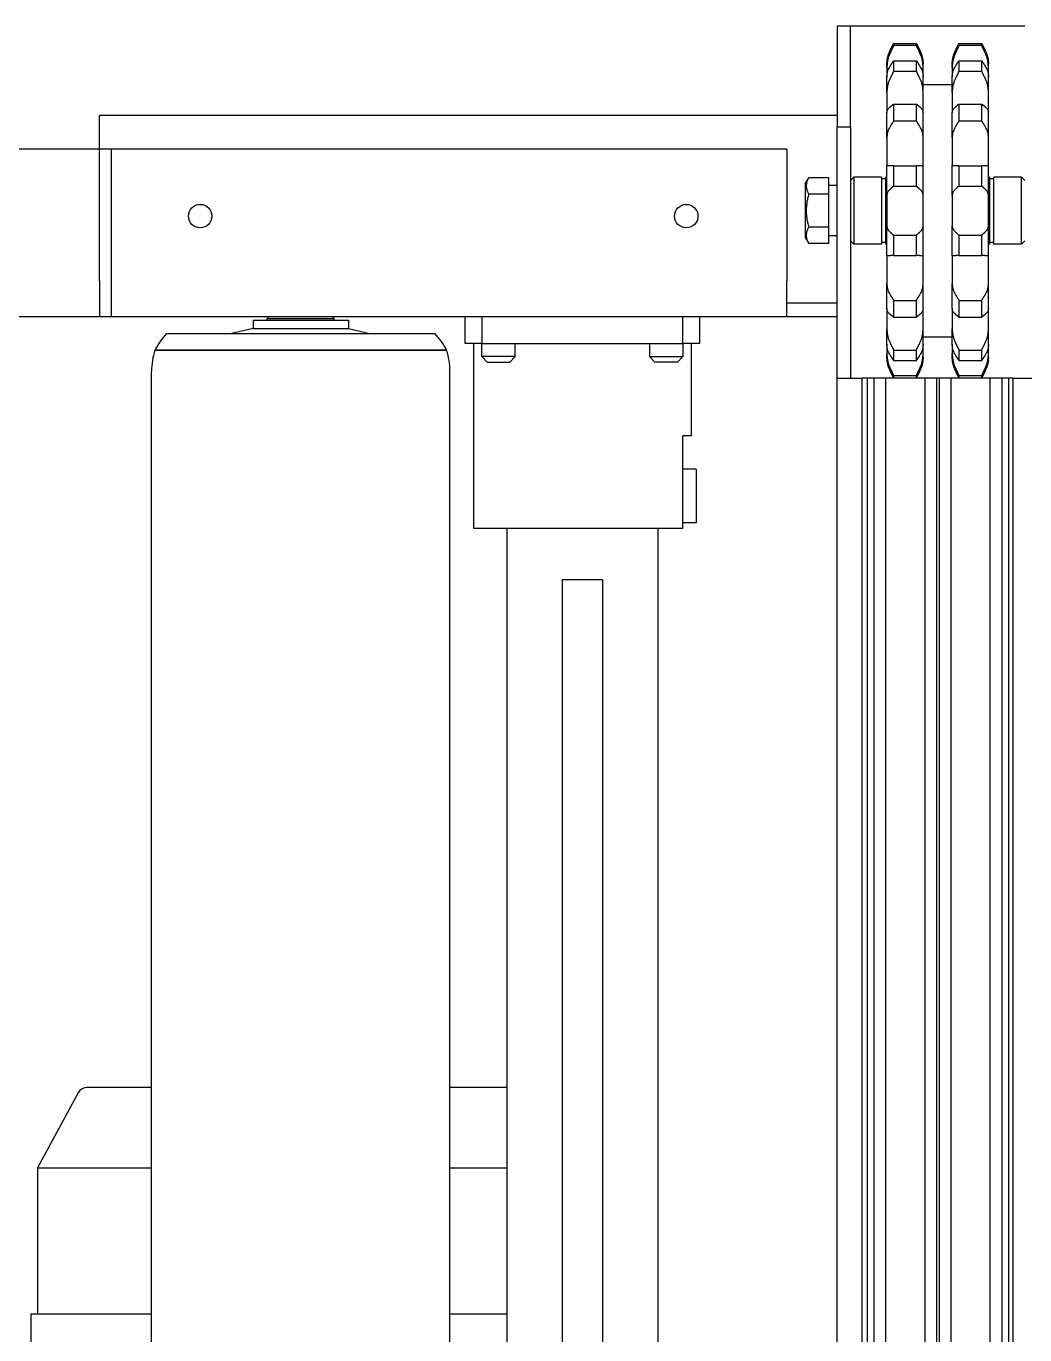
# Model space of a CAD drawing. Header units: millimetres. Extents: x -383313 to -161684, y -117025 to 99224.
# Drawn here: x -343360.9 to -343063, y -10467.2 to -10077 of the extents above; entities that cross this region are included whole.
import ezdxf

# ---------------------------------------------------------------- set-up
doc = ezdxf.new("R2010")
doc.units = ezdxf.units.MM
doc.header["$MEASUREMENT"] = 0
doc.linetypes.add('DASHED', pattern=[0.75, 0.5, -0.25])
doc.layers.add('PV-55E8', color=7, linetype='Continuous')

# ---------------------------------------------------------------- blocks, each defined once
blk = doc.blocks.new('*U123')
at = {"layer": 'PV-55E8', "color": 3}
for p, q in [((-1264.5, 563.27), (-1264.5, 533.27)), ((-1260.5, 563.27), (-1264.5, 563.27)), ((-1260.5, 533.27), (-1260.5, 563.27)), ((-1256.5, 563.27), (-1260.5, 563.27)), ((-1212.5, 563.27), (-1256.5, 563.27)), ((-1208.5, 563.27), (-1212.5, 563.27)), ((-1247.65, 558.12), (-1240.85, 558.12)), ((-1228.15, 558.12), (-1221.35, 558.12)), ((-1240.85, 557.47), (-1247.65, 557.47)), ((-1221.35, 557.47), (-1228.15, 557.47)), ((-1249.65, 550.92), (-1249.65, 551.88)), ((-1249.65, 550.92), (-1249.65, 549)), ((-1247.65, 552.96), (-1240.85, 552.96)), ((-1238.85, 550.92), (-1238.85, 551.88)), ((-1238.85, 549), (-1238.85, 550.92)), ((-1230.15, 550.92), (-1230.15, 551.88)), ((-1230.15, 550.92), (-1230.15, 549)), ((-1228.15, 552.96), (-1221.35, 552.96)), ((-1219.35, 550.92), (-1219.35, 551.88)), ((-1219.35, 549), (-1219.35, 550.92)), ((-1249.65, 549), (-1249.65, 548.13)), ((-1249.65, 543.53), (-1249.65, 548.13)), ((-1247.65, 549.85), (-1240.85, 549.85)), ((-1238.85, 548.13), (-1238.85, 549)), ((-1238.85, 543.53), (-1238.85, 548.13)), ((-1230.15, 549), (-1230.15, 548.13)), ((-1230.15, 543.53), (-1230.15, 548.13)), ((-1228.15, 549.85), (-1221.35, 549.85)), ((-1219.35, 548.13), (-1219.35, 549)), ((-1219.35, 543.53), (-1219.35, 548.13)), ((-1249.65, 543.53), (-1249.65, 541.68)), ((-1238.85, 545.91), (-1230.15, 545.91)), ((-1238.85, 541.68), (-1238.85, 543.53)), ((-1230.15, 543.53), (-1230.15, 541.68)), ((-1219.35, 541.68), (-1219.35, 543.53)), ((-1249.65, 541.68), (-1249.65, 537.48)), ((-1247.65, 540.06), (-1240.85, 540.06)), ((-1238.85, 537.48), (-1238.85, 541.68)), ((-1230.15, 541.68), (-1230.15, 537.48)), ((-1228.15, 540.06), (-1221.35, 540.06)), ((-1219.35, 537.48), (-1219.35, 541.68)), ((-1484.5, 526.62), (-1484.5, 536.62)), ((-1264.5, 536.62), (-1484.5, 536.62)), ((-1249.65, 530.05), (-1249.65, 537.48)), ((-1247.65, 535.03), (-1240.85, 535.03)), ((-1238.85, 530.05), (-1238.85, 537.48)), ((-1230.15, 530.05), (-1230.15, 537.48)), ((-1228.15, 535.03), (-1221.35, 535.03)), ((-1219.35, 530.05), (-1219.35, 537.48)), ((-1264.5, 533.27), (-1260.5, 533.27)), ((-1264.5, 458.27), (-1264.5, 533.27)), ((-1260.5, 533.27), (-1260.5, 458.27)), ((-1249.65, 530.05), (-1249.65, 528.58)), ((-1249.65, 528.58), (-1249.65, 521.82)), ((-1238.85, 528.58), (-1238.85, 530.05)), ((-1238.85, 521.82), (-1238.85, 528.58)), ((-1230.15, 530.05), (-1230.15, 528.58)), ((-1230.15, 528.58), (-1230.15, 521.82)), ((-1219.35, 528.58), (-1219.35, 530.05)), ((-1219.35, 521.82), (-1219.35, 528.58)), ((-1279.5, 526.62), (-1484.5, 526.62)), ((-1484.5, 487.32), (-1484.5, 526.62)), ((-1279.5, 526.62), (-1279.5, 487.32)), ((-1249.65, 521.82), (-1249.65, 521.78)), ((-1249.65, 512.79), (-1249.65, 521.78)), ((-1247.65, 521.67), (-1240.85, 521.67)), ((-1238.85, 521.78), (-1238.85, 521.82)), ((-1238.85, 512.79), (-1238.85, 521.78)), ((-1230.15, 521.82), (-1230.15, 521.78)), ((-1230.15, 512.79), (-1230.15, 521.78)), ((-1228.15, 521.67), (-1221.35, 521.67)), ((-1219.35, 521.78), (-1219.35, 521.82)), ((-1219.35, 512.79), (-1219.35, 521.78)), ((-1274, 516.27), (-1272.95, 518.08)), ((-1274, 516.27), (-1274, 500.27)), ((-1267, 518.08), (-1272.95, 518.08)), ((-1267, 513.18), (-1267, 518.08)), ((-1264.5, 515.77), (-1267, 515.77)), ((-1260.5, 517.27), (-1259.5, 518.27)), ((-1259.5, 518.27), (-1259.5, 498.27)), ((-1251.3, 518.27), (-1259.5, 518.27)), ((-1251.3, 518.27), (-1251.3, 498.27)), ((-1250, 517.77), (-1251.3, 517.77)), ((-1250, 498.27), (-1250, 518.27)), ((-1249.65, 518.27), (-1250, 518.27)), ((-1247.65, 515.58), (-1240.85, 515.58)), ((-1228.15, 515.58), (-1221.35, 515.58)), ((-1219, 518.27), (-1219.35, 518.27)), ((-1219, 518.27), (-1219, 498.27)), ((-1217.7, 517.77), (-1219, 517.77)), ((-1217.7, 498.27), (-1217.7, 518.27)), ((-1209.5, 518.27), (-1217.7, 518.27)), ((-1209.5, 498.27), (-1209.5, 518.27)), ((-1208.5, 517.27), (-1209.5, 518.27)), ((-1267, 513.18), (-1272.95, 513.18)), ((-1267, 503.36), (-1267, 513.18)), ((-1249.65, 512.79), (-1249.65, 511.97)), ((-1249.65, 511.97), (-1249.65, 504.57)), ((-1238.85, 511.97), (-1238.85, 512.79)), ((-1238.85, 504.57), (-1238.85, 511.97)), ((-1230.15, 512.79), (-1230.15, 511.97)), ((-1230.15, 511.97), (-1230.15, 504.57)), ((-1219.35, 511.97), (-1219.35, 512.79)), ((-1219.35, 504.57), (-1219.35, 511.97)), ((-1249.65, 504.57), (-1249.65, 503.75)), ((-1249.65, 494.76), (-1249.65, 503.75)), ((-1238.85, 503.75), (-1238.85, 504.57)), ((-1238.85, 494.76), (-1238.85, 503.75)), ((-1230.15, 504.57), (-1230.15, 503.75)), ((-1230.15, 494.76), (-1230.15, 503.75)), ((-1219.35, 503.75), (-1219.35, 504.57)), ((-1219.35, 494.76), (-1219.35, 503.75)), ((-1274, 500.27), (-1272.95, 498.45)), ((-1267, 503.36), (-1272.95, 503.36)), ((-1267, 498.45), (-1267, 503.36)), ((-1264.5, 500.77), (-1267, 500.77)), ((-1247.65, 500.96), (-1240.85, 500.96)), ((-1228.15, 500.96), (-1221.35, 500.96)), ((-1267, 498.45), (-1272.95, 498.45)), ((-1260.5, 499.27), (-1259.5, 498.27)), ((-1251.3, 498.27), (-1259.5, 498.27)), ((-1250, 498.77), (-1251.3, 498.77)), ((-1249.65, 498.27), (-1250, 498.27)), ((-1219, 498.27), (-1219.35, 498.27)), ((-1217.7, 498.77), (-1219, 498.77)), ((-1209.5, 498.27), (-1217.7, 498.27)), ((-1208.5, 499.27), (-1209.5, 498.27)), ((-1249.65, 494.76), (-1249.65, 494.72)), ((-1249.65, 494.72), (-1249.65, 487.96)), ((-1247.65, 494.87), (-1240.85, 494.87)), ((-1238.85, 494.72), (-1238.85, 494.76)), ((-1238.85, 487.96), (-1238.85, 494.72)), ((-1230.15, 494.76), (-1230.15, 494.72)), ((-1230.15, 494.72), (-1230.15, 487.96)), ((-1228.15, 494.87), (-1221.35, 494.87)), ((-1219.35, 494.72), (-1219.35, 494.76)), ((-1219.35, 487.96), (-1219.35, 494.72)), ((-1249.65, 487.96), (-1249.65, 486.49)), ((-1238.85, 486.49), (-1238.85, 487.96)), ((-1230.15, 487.96), (-1230.15, 486.49)), ((-1219.35, 486.49), (-1219.35, 487.96)), ((-1484.5, 487.32), (-1484.5, 476.62)), ((-1279.5, 476.62), (-1279.5, 487.32)), ((-1249.65, 479.06), (-1249.65, 486.49)), ((-1238.85, 479.06), (-1238.85, 486.49)), ((-1230.15, 479.06), (-1230.15, 486.49)), ((-1219.35, 479.06), (-1219.35, 486.49)), ((-1264.5, 480.62), (-1279.5, 480.62)), ((-1247.65, 481.51), (-1240.85, 481.51)), ((-1228.15, 481.51), (-1221.35, 481.51)), ((-1279.5, 476.62), (-1484.5, 476.62)), ((-1279.5, 476.62), (-1484.5, 476.62)), ((-1434, 476.62), (-1434.5, 476.12)), ((-1434.5, 476.12), (-1424.5, 476.12)), ((-1434.5, 475.62), (-1434.5, 476.12)), ((-1424.5, 476.12), (-1414.5, 476.12)), ((-1415, 476.62), (-1414.5, 476.12)), ((-1414.5, 475.62), (-1414.5, 476.12)), ((-1375.5, 468.62), (-1375.5, 476.62)), ((-1370.5, 476.62), (-1370.5, 468.62)), ((-1310.5, 468.62), (-1310.5, 476.62)), ((-1305.5, 476.62), (-1305.5, 468.62)), ((-1264.5, 476.62), (-1279.5, 476.62)), ((-1249.65, 479.06), (-1249.65, 474.86)), ((-1247.65, 476.48), (-1240.85, 476.48)), ((-1238.85, 474.86), (-1238.85, 479.06)), ((-1230.15, 479.06), (-1230.15, 474.86)), ((-1228.15, 476.48), (-1221.35, 476.48)), ((-1219.35, 474.86), (-1219.35, 479.06)), ((-1438.7, 473.12), (-1445.13, 471.62)), ((-1438.7, 475.62), (-1410.3, 475.62)), ((-1438.7, 475.62), (-1438.7, 473.12)), ((-1438.7, 473.12), (-1410.3, 473.12)), ((-1410.3, 475.62), (-1410.3, 473.12)), ((-1410.3, 473.12), (-1403.87, 471.62)), ((-1249.65, 474.86), (-1249.65, 473.01)), ((-1249.65, 468.41), (-1249.65, 473.01)), ((-1238.85, 473.01), (-1238.85, 474.86)), ((-1238.85, 468.41), (-1238.85, 473.01)), ((-1230.15, 474.86), (-1230.15, 473.01)), ((-1230.15, 468.41), (-1230.15, 473.01)), ((-1219.35, 473.01), (-1219.35, 474.86)), ((-1219.35, 468.41), (-1219.35, 473.01)), ((-1464.5, 471.62), (-1384.5, 471.62)), ((-1370.5, 468.62), (-1375.5, 468.62)), ((-1373, 468.62), (-1373, 413.62)), ((-1370.5, 464.72), (-1370.5, 468.62)), ((-1370.5, 468.62), (-1310.5, 468.62)), ((-1360.5, 464.72), (-1360.5, 468.62)), ((-1320.5, 468.62), (-1320.5, 464.72)), ((-1310.5, 468.62), (-1310.5, 464.72)), ((-1305.5, 468.62), (-1310.5, 468.62)), ((-1308, 468.62), (-1308, 441.12)), ((-1249.65, 468.41), (-1249.65, 467.54)), ((-1238.85, 470.62), (-1230.15, 470.62)), ((-1238.85, 467.54), (-1238.85, 468.41)), ((-1230.15, 468.41), (-1230.15, 467.54)), ((-1219.35, 467.54), (-1219.35, 468.41)), ((-1468, 466.62), (-1381, 466.62)), ((-1424.5, 466.62), (-1468, 466.62)), ((-1381, 466.62), (-1424.5, 466.62)), ((-1360.5, 464.72), (-1370.5, 464.72)), ((-1368.9, 463.12), (-1370.5, 464.72)), ((-1362.1, 463.12), (-1360.5, 464.72)), ((-1320.5, 464.72), (-1310.5, 464.72)), ((-1318.9, 463.12), (-1320.5, 464.72)), ((-1312.1, 463.12), (-1310.5, 464.72)), ((-1249.65, 467.54), (-1249.65, 465.62)), ((-1249.65, 464.66), (-1249.65, 465.62)), ((-1247.65, 466.69), (-1240.85, 466.69)), ((-1238.85, 465.62), (-1238.85, 467.54)), ((-1238.85, 464.66), (-1238.85, 465.62)), ((-1230.15, 467.54), (-1230.15, 465.62)), ((-1230.15, 464.66), (-1230.15, 465.62)), ((-1228.15, 466.69), (-1221.35, 466.69)), ((-1219.35, 465.62), (-1219.35, 467.54)), ((-1219.35, 464.66), (-1219.35, 465.62)), ((-1368.9, 463.12), (-1362.1, 463.12)), ((-1312.1, 463.12), (-1318.9, 463.12)), ((-1247.65, 463.58), (-1240.85, 463.58)), ((-1228.15, 463.58), (-1221.35, 463.58)), ((-1469, -460.38), (-1469, 460.38)), ((-1380, -460.38), (-1380, 460.38)), ((-1264.5, -531.73), (-1264.5, 458.27)), ((-1264.5, 458.27), (-1257, 458.27)), ((-1257, -531.73), (-1257, 458.27)), ((-1255.55, 458.27), (-1257, 458.27)), ((-1253.54, 458.27), (-1255.55, 458.27)), ((-1255.55, 458.27), (-1255.55, -531.73)), ((-1250.04, 458.27), (-1253.54, 458.27)), ((-1253.54, 458.27), (-1253.54, -531.73)), ((-1238.36, 458.27), (-1250.04, 458.27)), ((-1250.04, 458.27), (-1250.04, -531.73)), ((-1247.65, 459.06), (-1240.85, 459.06)), ((-1247.65, 458.41), (-1240.85, 458.41)), ((-1234.86, 458.27), (-1238.36, 458.27)), ((-1238.36, 458.27), (-1238.36, -531.73)), ((-1234.08, 458.27), (-1234.86, 458.27)), ((-1234.86, 458.27), (-1234.86, -531.73)), ((-1230.58, 458.27), (-1234.08, 458.27)), ((-1234.08, 458.27), (-1234.08, -531.73)), ((-1218.9, 458.27), (-1230.58, 458.27)), ((-1230.58, 458.27), (-1230.58, -531.73)), ((-1228.15, 459.06), (-1221.35, 459.06)), ((-1228.15, 458.41), (-1221.35, 458.41)), ((-1215.4, 458.27), (-1218.9, 458.27)), ((-1218.9, 458.27), (-1218.9, -531.73)), ((-1213.39, 458.27), (-1215.4, 458.27)), ((-1215.4, 458.27), (-1215.4, -531.73)), ((-1213.39, 458.27), (-1213.39, -531.73)), ((-1212, 458.27), (-1213.39, 458.27)), ((-1212, 458.27), (-1204.5, 458.27)), ((-1212, -531.73), (-1212, 458.27)), ((-1310.5, 413.62), (-1310.5, 441.12)), ((-1308, 441.12), (-1310.5, 441.12)), ((-1306.5, 431.12), (-1310.5, 431.12)), ((-1306.5, 431.12), (-1306.5, 415.12)), ((-1306.5, 415.12), (-1310.5, 415.12)), ((-1373, 413.62), (-1310.5, 413.62)), ((-1363, 413.62), (-1363, -463.38)), ((-1318, 413.62), (-1318, -463.38)), ((-1346.5, 398.12), (-1346.5, -401.88)), ((-1334.5, 398.12), (-1346.5, 398.12)), ((-1334.5, 398.12), (-1334.5, -401.88)), ((-1469, 246.77), (-1488.21, 246.77)), ((-1363, 246.77), (-1380, 246.77)), ((-1490.85, 245.2), (-1503, 222.77)), ((-1503, 222.77), (-1469, 222.77)), ((-1503, 222.77), (-1503, 179.27)), ((-1380, 222.77), (-1363, 222.77)), ((-1505, 179.27), (-1469, 179.27)), ((-1505, 179.27), (-1505, 166.77)), ((-1380, 179.27), (-1363, 179.27))]:
    blk.add_line(p, q, dxfattribs=at)
for centre in [(-1454.5, 506.62), (-1309.5, 506.62)]:
    blk.add_circle(centre, 3.5, dxfattribs=at)
for centre, radius, start, end in [((-1240.15, 551.88), 9.5, 179.3599, 180), ((-1248.35, 551.88), 9.5, 360, 0.6401), ((-1220.65, 551.88), 9.5, 179.3599, 180), ((-1228.85, 551.88), 9.5, 360, 0.6401), ((-1450.06, 457.79), 20, 136.2314, 153.7846), ((-1398.94, 457.79), 20, 26.2154, 43.7686), ((-1449, 460.38), 20, 161.8051, 180), ((-1400, 460.38), 20, 0, 18.1949), ((-1240.15, 464.66), 9.5, 180, 180.6401), ((-1248.35, 464.66), 9.5, 359.3599, 0), ((-1220.65, 464.66), 9.5, 180, 180.6401), ((-1228.85, 464.66), 9.5, 359.3599, 0), ((-1488.21, 243.77), 3, 90, 151.5571)]:
    blk.add_arc(centre, radius, start, end, dxfattribs=at)
for points, weights in [([(-1248.68, 556.04), (-1248.18, 557.06), (-1247.65, 558.12)], [1, 1.00025461954, 1]), ([(-1247.65, 558.12), (-1247.74, 557.8), (-1247.65, 557.47)], [1, 1.00194841845, 1]), ([(-1240.85, 557.47), (-1240.76, 557.8), (-1240.85, 558.12)], [1, 1.00194841845, 1]), ([(-1240.85, 558.12), (-1240.32, 557.06), (-1239.82, 556.04)], [1, 1.00025461957, 1]), ([(-1229.18, 556.04), (-1228.68, 557.06), (-1228.15, 558.12)], [1, 1.00025461956, 1]), ([(-1228.15, 558.12), (-1228.24, 557.8), (-1228.15, 557.47)], [1, 1.00194841845, 1]), ([(-1221.35, 558.12), (-1220.82, 557.06), (-1220.32, 556.04)], [1, 1.00025461955, 1]), ([(-1221.35, 557.47), (-1221.26, 557.8), (-1221.35, 558.12)], [1, 1.00194841845, 1]), ([(-1247.65, 557.47), (-1248.18, 556.36), (-1248.68, 555.29)], [1, 1.00025461956, 1]), ([(-1239.82, 555.29), (-1240.32, 556.36), (-1240.85, 557.47)], [1, 1.00025461957, 1]), ([(-1228.15, 557.47), (-1228.68, 556.36), (-1229.18, 555.29)], [1, 1.00025461955, 1]), ([(-1220.32, 555.29), (-1220.82, 556.36), (-1221.35, 557.47)], [1, 1.00025461956, 1]), ([(-1248.68, 551.34), (-1248.18, 552.13), (-1247.65, 552.96)], [1, 1.00025461956, 1]), ([(-1247.65, 552.96), (-1247.74, 551.4), (-1247.65, 549.85)], [1, 1.00194841845, 1]), ([(-1240.85, 549.85), (-1240.76, 551.4), (-1240.85, 552.96)], [1, 1.00194841845, 1]), ([(-1240.85, 552.96), (-1240.32, 552.13), (-1239.82, 551.34)], [1, 1.00025461955, 1]), ([(-1229.18, 551.34), (-1228.68, 552.13), (-1228.15, 552.96)], [1, 1.00025461957, 1]), ([(-1228.15, 552.96), (-1228.24, 551.4), (-1228.15, 549.85)], [1, 1.00194841845, 1]), ([(-1221.35, 552.96), (-1220.82, 552.13), (-1220.32, 551.34)], [1, 1.00025461955, 1]), ([(-1221.35, 549.85), (-1221.26, 551.4), (-1221.35, 552.96)], [1, 1.00194841845, 1]), ([(-1247.65, 549.85), (-1248.18, 548.77), (-1248.68, 547.74)], [1, 1.00025461954, 1]), ([(-1239.82, 547.74), (-1240.32, 548.77), (-1240.85, 549.85)], [1, 1.00025461956, 1]), ([(-1228.15, 549.85), (-1228.68, 548.77), (-1229.18, 547.74)], [1, 1.00025461954, 1]), ([(-1220.32, 547.74), (-1220.82, 548.77), (-1221.35, 549.85)], [1, 1.00025461957, 1]), ([(-1248.68, 539.2), (-1248.18, 539.62), (-1247.65, 540.06)], [1, 1.00025461955, 1]), ([(-1247.65, 540.06), (-1247.74, 537.54), (-1247.65, 535.03)], [1, 1.00194841845, 1]), ([(-1240.85, 535.03), (-1240.76, 537.54), (-1240.85, 540.06)], [1, 1.00194841845, 1]), ([(-1240.85, 540.06), (-1240.32, 539.62), (-1239.82, 539.2)], [1, 1.00025461956, 1]), ([(-1229.18, 539.2), (-1228.68, 539.62), (-1228.15, 540.06)], [1, 1.00025461956, 1]), ([(-1228.15, 540.06), (-1228.24, 537.54), (-1228.15, 535.03)], [1, 1.00194841845, 1]), ([(-1221.35, 540.06), (-1220.82, 539.62), (-1220.32, 539.2)], [1, 1.00025461955, 1]), ([(-1221.35, 535.03), (-1221.26, 537.54), (-1221.35, 540.06)], [1, 1.00194841845, 1]), ([(-1247.65, 535.03), (-1248.18, 534.18), (-1248.68, 533.36)], [1, 1.00025461956, 1]), ([(-1239.82, 533.36), (-1240.32, 534.18), (-1240.85, 535.03)], [1, 1.00025461957, 1]), ([(-1228.15, 535.03), (-1228.68, 534.18), (-1229.18, 533.36)], [1, 1.00025461956, 1]), ([(-1220.32, 533.36), (-1220.82, 534.18), (-1221.35, 535.03)], [1, 1.00025461956, 1]), ([(-1248.68, 521.71), (-1248.18, 521.69), (-1247.65, 521.67)], [1, 1.00025461956, 1]), ([(-1247.65, 521.67), (-1247.74, 518.62), (-1247.65, 515.58)], [1, 1.00194841845, 1]), ([(-1240.85, 521.67), (-1240.32, 521.69), (-1239.82, 521.71)], [1, 1.00025461955, 1]), ([(-1240.85, 515.58), (-1240.76, 518.62), (-1240.85, 521.67)], [1, 1.00194841845, 1]), ([(-1229.18, 521.71), (-1228.68, 521.69), (-1228.15, 521.67)], [1, 1.00025461954, 1]), ([(-1228.15, 521.67), (-1228.24, 518.62), (-1228.15, 515.58)], [1, 1.00194841845, 1]), ([(-1221.35, 521.67), (-1220.82, 521.69), (-1220.32, 521.71)], [1, 1.00025461953, 1]), ([(-1221.35, 515.58), (-1221.26, 518.62), (-1221.35, 521.67)], [1, 1.00194841845, 1]), ([(-1272.95, 518.08), (-1274.37, 515.63), (-1272.95, 513.18)], [1.22364575665, 1.41294441399, 1.22364575665]), ([(-1247.65, 515.58), (-1248.18, 515.11), (-1248.68, 514.65)], [1, 1.00025461955, 1]), ([(-1239.82, 514.65), (-1240.32, 515.11), (-1240.85, 515.58)], [1, 1.00025461956, 1]), ([(-1228.15, 515.58), (-1228.68, 515.11), (-1229.18, 514.65)], [1, 1.00025461958, 1]), ([(-1220.32, 514.65), (-1220.82, 515.11), (-1221.35, 515.58)], [1, 1.00025461957, 1]), ([(-1272.95, 513.18), (-1274.37, 508.27), (-1272.95, 503.36)], [1.22364575665, 1.41294441399, 1.22364575665]), ([(-1272.95, 503.36), (-1274.37, 500.91), (-1272.95, 498.45)], [1.22364575665, 1.41294441399, 1.22364575665]), ([(-1248.68, 501.89), (-1248.18, 501.43), (-1247.65, 500.96)], [1, 1.00025461957, 1]), ([(-1247.65, 500.96), (-1247.74, 497.92), (-1247.65, 494.87)], [1, 1.00194841845, 1]), ([(-1240.85, 500.96), (-1240.32, 501.43), (-1239.82, 501.89)], [1, 1.00025461958, 1]), ([(-1240.85, 494.87), (-1240.76, 497.92), (-1240.85, 500.96)], [1, 1.00194841845, 1]), ([(-1229.18, 501.89), (-1228.68, 501.43), (-1228.15, 500.96)], [1, 1.00025461957, 1]), ([(-1228.15, 500.96), (-1228.24, 497.92), (-1228.15, 494.87)], [1, 1.00194841845, 1]), ([(-1221.35, 500.96), (-1220.82, 501.43), (-1220.32, 501.89)], [1, 1.00025461956, 1]), ([(-1221.35, 494.87), (-1221.26, 497.92), (-1221.35, 500.96)], [1, 1.00194841845, 1]), ([(-1247.65, 494.87), (-1248.18, 494.85), (-1248.68, 494.83)], [1, 1.00025461957, 1]), ([(-1239.82, 494.83), (-1240.32, 494.85), (-1240.85, 494.87)], [1, 1.00025461956, 1]), ([(-1228.15, 494.87), (-1228.68, 494.85), (-1229.18, 494.83)], [1, 1.00025461957, 1]), ([(-1220.32, 494.83), (-1220.82, 494.85), (-1221.35, 494.87)], [1, 1.00025461956, 1]), ([(-1248.68, 483.18), (-1248.18, 482.36), (-1247.65, 481.51)], [1, 1.00025461956, 1]), ([(-1247.65, 481.51), (-1247.74, 479), (-1247.65, 476.48)], [1, 1.00194841845, 1]), ([(-1240.85, 481.51), (-1240.32, 482.36), (-1239.82, 483.18)], [1, 1.00025461956, 1]), ([(-1240.85, 476.48), (-1240.76, 479), (-1240.85, 481.51)], [1, 1.00194841845, 1]), ([(-1229.18, 483.18), (-1228.68, 482.36), (-1228.15, 481.51)], [1, 1.00025461957, 1]), ([(-1228.15, 481.51), (-1228.24, 479), (-1228.15, 476.48)], [1, 1.00194841845, 1]), ([(-1221.35, 481.51), (-1220.82, 482.36), (-1220.32, 483.18)], [1, 1.00025461958, 1]), ([(-1221.35, 476.48), (-1221.26, 479), (-1221.35, 481.51)], [1, 1.00194841845, 1]), ([(-1247.65, 476.48), (-1248.18, 476.92), (-1248.68, 477.34)], [1, 1.00025461955, 1]), ([(-1239.82, 477.34), (-1240.32, 476.92), (-1240.85, 476.48)], [1, 1.00025461956, 1]), ([(-1228.15, 476.48), (-1228.68, 476.92), (-1229.18, 477.34)], [1, 1.00025461955, 1]), ([(-1220.32, 477.34), (-1220.82, 476.92), (-1221.35, 476.48)], [1, 1.00025461956, 1]), ([(-1248.68, 468.8), (-1248.18, 467.77), (-1247.65, 466.69)], [1, 1.00025461956, 1]), ([(-1240.85, 466.69), (-1240.32, 467.77), (-1239.82, 468.8)], [1, 1.00025461954, 1]), ([(-1229.18, 468.8), (-1228.68, 467.77), (-1228.15, 466.69)], [1, 1.00025461957, 1]), ([(-1221.35, 466.69), (-1220.82, 467.77), (-1220.32, 468.8)], [1, 1.00025461957, 1]), ([(-1247.65, 463.58), (-1248.18, 464.41), (-1248.68, 465.2)], [1, 1.00025461955, 1]), ([(-1247.65, 466.69), (-1247.74, 465.14), (-1247.65, 463.58)], [1, 1.00194841845, 1]), ([(-1240.85, 463.58), (-1240.76, 465.14), (-1240.85, 466.69)], [1, 1.00194841845, 1]), ([(-1239.82, 465.2), (-1240.32, 464.41), (-1240.85, 463.58)], [1, 1.00025461957, 1]), ([(-1228.15, 463.58), (-1228.68, 464.41), (-1229.18, 465.2)], [1, 1.00025461956, 1]), ([(-1228.15, 466.69), (-1228.24, 465.14), (-1228.15, 463.58)], [1, 1.00194841845, 1]), ([(-1221.35, 463.58), (-1221.26, 465.14), (-1221.35, 466.69)], [1, 1.00194841845, 1]), ([(-1220.32, 465.2), (-1220.82, 464.41), (-1221.35, 463.58)], [1, 1.00025461954, 1]), ([(-1248.68, 461.25), (-1248.18, 460.18), (-1247.65, 459.06)], [1, 1.00025461958, 1]), ([(-1247.65, 458.41), (-1248.18, 459.48), (-1248.68, 460.5)], [1, 1.00025461957, 1]), ([(-1240.85, 459.06), (-1240.32, 460.18), (-1239.82, 461.25)], [1, 1.00025461953, 1]), ([(-1239.82, 460.5), (-1240.32, 459.48), (-1240.85, 458.41)], [1, 1.00025461955, 1]), ([(-1229.18, 461.25), (-1228.68, 460.18), (-1228.15, 459.06)], [1, 1.00025461957, 1]), ([(-1228.15, 458.41), (-1228.68, 459.48), (-1229.18, 460.5)], [1, 1.00025461957, 1]), ([(-1221.35, 459.06), (-1220.82, 460.18), (-1220.32, 461.25)], [1, 1.00025461957, 1]), ([(-1220.32, 460.5), (-1220.82, 459.48), (-1221.35, 458.41)], [1, 1.00025461957, 1]), ([(-1247.65, 459.06), (-1247.74, 458.74), (-1247.65, 458.41)], [1, 1.00194841845, 1]), ([(-1240.85, 458.41), (-1240.76, 458.74), (-1240.85, 459.06)], [1, 1.00194841845, 1]), ([(-1228.15, 459.06), (-1228.24, 458.74), (-1228.15, 458.41)], [1, 1.00194841845, 1]), ([(-1221.35, 458.41), (-1221.26, 458.74), (-1221.35, 459.06)], [1, 1.00194841845, 1])]:
    blk.add_rational_spline(points, weights, degree=2, dxfattribs=at)
for points, knots in [([(-1249.65, 551.99), (-1249.65, 552.25), (-1249.63, 552.53), (-1249.57, 553.12), (-1249.53, 553.44), (-1249.4, 554.08), (-1249.32, 554.39), (-1249.13, 555), (-1249.02, 555.3), (-1248.83, 555.73), (-1248.76, 555.88), (-1248.68, 556.04)], [43.697264, 43.697264, 43.697264, 43.697264, 44.52713, 44.52713, 45.468654, 45.468654, 46.410179, 46.410179, 47.351703, 47.351703, 47.881108, 47.881108, 47.881108, 47.881108]), ([(-1248.68, 555.29), (-1248.76, 555.12), (-1248.83, 554.96), (-1249.02, 554.5), (-1249.13, 554.2), (-1249.32, 553.56), (-1249.4, 553.23), (-1249.53, 552.56), (-1249.57, 552.22), (-1249.64, 551.56), (-1249.65, 551.23), (-1249.65, 550.92)], [10.115097, 10.115097, 10.115097, 10.115097, 10.644502, 10.644502, 11.586026, 11.586026, 12.527551, 12.527551, 13.469075, 13.469075, 14.4106, 14.4106, 14.4106, 14.4106]), ([(-1239.82, 556.04), (-1239.74, 555.88), (-1239.67, 555.73), (-1239.48, 555.3), (-1239.37, 555), (-1239.18, 554.39), (-1239.1, 554.08), (-1238.97, 553.44), (-1238.93, 553.12), (-1238.87, 552.53), (-1238.85, 552.25), (-1238.85, 551.99)], [10.115097, 10.115097, 10.115097, 10.115097, 10.644502, 10.644502, 11.586026, 11.586026, 12.527551, 12.527551, 13.469075, 13.469075, 14.298941, 14.298941, 14.298941, 14.298941]), ([(-1238.85, 550.92), (-1238.85, 551.23), (-1238.86, 551.56), (-1238.93, 552.22), (-1238.97, 552.56), (-1239.1, 553.23), (-1239.18, 553.56), (-1239.37, 554.2), (-1239.48, 554.5), (-1239.67, 554.96), (-1239.74, 555.12), (-1239.82, 555.29)], [43.585571, 43.585571, 43.585571, 43.585571, 44.527095, 44.527095, 45.468619, 45.468619, 46.410144, 46.410144, 47.351668, 47.351668, 47.881074, 47.881074, 47.881074, 47.881074]), ([(-1230.15, 551.99), (-1230.15, 552.25), (-1230.13, 552.53), (-1230.07, 553.12), (-1230.03, 553.44), (-1229.9, 554.08), (-1229.82, 554.39), (-1229.63, 555), (-1229.52, 555.3), (-1229.33, 555.73), (-1229.26, 555.88), (-1229.18, 556.04)], [43.697229, 43.697229, 43.697229, 43.697229, 44.527095, 44.527095, 45.468619, 45.468619, 46.410144, 46.410144, 47.351668, 47.351668, 47.881074, 47.881074, 47.881074, 47.881074]), ([(-1229.18, 555.29), (-1229.26, 555.12), (-1229.33, 554.96), (-1229.52, 554.5), (-1229.63, 554.2), (-1229.82, 553.56), (-1229.9, 553.23), (-1230.03, 552.56), (-1230.07, 552.22), (-1230.14, 551.56), (-1230.15, 551.23), (-1230.15, 550.92)], [10.115097, 10.115097, 10.115097, 10.115097, 10.644502, 10.644502, 11.586026, 11.586026, 12.527551, 12.527551, 13.469075, 13.469075, 14.4106, 14.4106, 14.4106, 14.4106]), ([(-1220.32, 556.04), (-1220.23, 555.87), (-1220.16, 555.7), (-1219.97, 555.26), (-1219.86, 554.97), (-1219.68, 554.37), (-1219.6, 554.06), (-1219.47, 553.43), (-1219.42, 553.11), (-1219.37, 552.52), (-1219.35, 552.25), (-1219.35, 551.99)], [10.11521, 10.11521, 10.11521, 10.11521, 10.687596, 10.687596, 11.618355, 11.618355, 12.549115, 12.549115, 13.479875, 13.479875, 14.298984, 14.298984, 14.298984, 14.298984]), ([(-1219.35, 550.92), (-1219.35, 551.23), (-1219.36, 551.55), (-1219.42, 552.21), (-1219.47, 552.54), (-1219.6, 553.2), (-1219.68, 553.53), (-1219.86, 554.16), (-1219.97, 554.47), (-1220.16, 554.93), (-1220.23, 555.11), (-1220.32, 555.29)], [43.585571, 43.585571, 43.585571, 43.585571, 44.51633, 44.51633, 45.44709, 45.44709, 46.37785, 46.37785, 47.308609, 47.308609, 47.880995, 47.880995, 47.880995, 47.880995]), ([(-1249.65, 548.13), (-1249.65, 548.36), (-1249.64, 548.6), (-1249.57, 549.09), (-1249.53, 549.33), (-1249.4, 549.83), (-1249.32, 550.07), (-1249.13, 550.54), (-1249.02, 550.77), (-1248.83, 551.1), (-1248.76, 551.22), (-1248.68, 551.34)], [43.585605, 43.585605, 43.585605, 43.585605, 44.52713, 44.52713, 45.468654, 45.468654, 46.410179, 46.410179, 47.351703, 47.351703, 47.881108, 47.881108, 47.881108, 47.881108]), ([(-1239.82, 551.34), (-1239.74, 551.22), (-1239.67, 551.1), (-1239.48, 550.77), (-1239.37, 550.54), (-1239.18, 550.07), (-1239.1, 549.83), (-1238.97, 549.33), (-1238.93, 549.09), (-1238.86, 548.6), (-1238.85, 548.36), (-1238.85, 548.13)], [10.115097, 10.115097, 10.115097, 10.115097, 10.644502, 10.644502, 11.586026, 11.586026, 12.527551, 12.527551, 13.469075, 13.469075, 14.4106, 14.4106, 14.4106, 14.4106]), ([(-1230.15, 548.13), (-1230.15, 548.36), (-1230.14, 548.6), (-1230.07, 549.09), (-1230.03, 549.33), (-1229.9, 549.83), (-1229.82, 550.07), (-1229.63, 550.54), (-1229.52, 550.77), (-1229.33, 551.1), (-1229.26, 551.22), (-1229.18, 551.34)], [43.585571, 43.585571, 43.585571, 43.585571, 44.527095, 44.527095, 45.468619, 45.468619, 46.410144, 46.410144, 47.351668, 47.351668, 47.881074, 47.881074, 47.881074, 47.881074]), ([(-1220.32, 551.34), (-1220.23, 551.21), (-1220.16, 551.08), (-1219.97, 550.74), (-1219.86, 550.51), (-1219.68, 550.05), (-1219.6, 549.81), (-1219.47, 549.32), (-1219.42, 549.08), (-1219.36, 548.59), (-1219.35, 548.36), (-1219.35, 548.13)], [10.11521, 10.11521, 10.11521, 10.11521, 10.687596, 10.687596, 11.618355, 11.618355, 12.549115, 12.549115, 13.479875, 13.479875, 14.410634, 14.410634, 14.410634, 14.410634]), ([(-1248.68, 547.74), (-1248.76, 547.58), (-1248.83, 547.42), (-1249.02, 546.98), (-1249.13, 546.69), (-1249.32, 546.07), (-1249.4, 545.75), (-1249.53, 545.11), (-1249.57, 544.79), (-1249.64, 544.15), (-1249.65, 543.83), (-1249.65, 543.53)], [10.115097, 10.115097, 10.115097, 10.115097, 10.644502, 10.644502, 11.586026, 11.586026, 12.527551, 12.527551, 13.469075, 13.469075, 14.4106, 14.4106, 14.4106, 14.4106]), ([(-1238.85, 543.53), (-1238.85, 543.83), (-1238.86, 544.15), (-1238.93, 544.79), (-1238.97, 545.11), (-1239.1, 545.75), (-1239.18, 546.07), (-1239.37, 546.69), (-1239.48, 546.98), (-1239.67, 547.42), (-1239.74, 547.58), (-1239.82, 547.74)], [43.585571, 43.585571, 43.585571, 43.585571, 44.527095, 44.527095, 45.468619, 45.468619, 46.410144, 46.410144, 47.351668, 47.351668, 47.881074, 47.881074, 47.881074, 47.881074]), ([(-1229.18, 547.74), (-1229.26, 547.58), (-1229.33, 547.42), (-1229.52, 546.98), (-1229.63, 546.69), (-1229.82, 546.07), (-1229.9, 545.75), (-1230.03, 545.11), (-1230.07, 544.79), (-1230.14, 544.15), (-1230.15, 543.83), (-1230.15, 543.53)], [10.115097, 10.115097, 10.115097, 10.115097, 10.644502, 10.644502, 11.586026, 11.586026, 12.527551, 12.527551, 13.469075, 13.469075, 14.4106, 14.4106, 14.4106, 14.4106]), ([(-1219.35, 543.53), (-1219.35, 543.83), (-1219.36, 544.14), (-1219.42, 544.77), (-1219.47, 545.09), (-1219.6, 545.73), (-1219.68, 546.04), (-1219.86, 546.65), (-1219.97, 546.95), (-1220.16, 547.39), (-1220.23, 547.56), (-1220.32, 547.74)], [43.585571, 43.585571, 43.585571, 43.585571, 44.51633, 44.51633, 45.44709, 45.44709, 46.37785, 46.37785, 47.308609, 47.308609, 47.880995, 47.880995, 47.880995, 47.880995]), ([(-1249.65, 537.48), (-1249.65, 537.6), (-1249.64, 537.73), (-1249.57, 537.99), (-1249.53, 538.13), (-1249.4, 538.39), (-1249.32, 538.52), (-1249.13, 538.77), (-1249.02, 538.89), (-1248.83, 539.07), (-1248.76, 539.13), (-1248.68, 539.2)], [43.585605, 43.585605, 43.585605, 43.585605, 44.52713, 44.52713, 45.468654, 45.468654, 46.410179, 46.410179, 47.351703, 47.351703, 47.881108, 47.881108, 47.881108, 47.881108]), ([(-1239.82, 539.2), (-1239.74, 539.13), (-1239.67, 539.07), (-1239.48, 538.89), (-1239.37, 538.77), (-1239.18, 538.52), (-1239.1, 538.39), (-1238.97, 538.13), (-1238.93, 537.99), (-1238.86, 537.73), (-1238.85, 537.6), (-1238.85, 537.48)], [10.115097, 10.115097, 10.115097, 10.115097, 10.644502, 10.644502, 11.586026, 11.586026, 12.527551, 12.527551, 13.469075, 13.469075, 14.4106, 14.4106, 14.4106, 14.4106]), ([(-1230.15, 537.48), (-1230.15, 537.6), (-1230.14, 537.73), (-1230.07, 537.99), (-1230.03, 538.13), (-1229.9, 538.39), (-1229.82, 538.52), (-1229.63, 538.77), (-1229.52, 538.89), (-1229.33, 539.07), (-1229.26, 539.13), (-1229.18, 539.2)], [43.585571, 43.585571, 43.585571, 43.585571, 44.527095, 44.527095, 45.468619, 45.468619, 46.410144, 46.410144, 47.351668, 47.351668, 47.881074, 47.881074, 47.881074, 47.881074]), ([(-1220.32, 539.2), (-1220.23, 539.13), (-1220.16, 539.06), (-1219.97, 538.88), (-1219.86, 538.76), (-1219.68, 538.51), (-1219.6, 538.38), (-1219.47, 538.12), (-1219.42, 537.99), (-1219.36, 537.73), (-1219.35, 537.6), (-1219.35, 537.48)], [10.11521, 10.11521, 10.11521, 10.11521, 10.687596, 10.687596, 11.618355, 11.618355, 12.549115, 12.549115, 13.479875, 13.479875, 14.410634, 14.410634, 14.410634, 14.410634]), ([(-1248.68, 533.36), (-1248.76, 533.24), (-1248.83, 533.11), (-1249.02, 532.77), (-1249.13, 532.53), (-1249.32, 532.05), (-1249.4, 531.8), (-1249.53, 531.29), (-1249.57, 531.03), (-1249.64, 530.53), (-1249.65, 530.28), (-1249.65, 530.05)], [10.115097, 10.115097, 10.115097, 10.115097, 10.644502, 10.644502, 11.586026, 11.586026, 12.527551, 12.527551, 13.469075, 13.469075, 14.4106, 14.4106, 14.4106, 14.4106]), ([(-1238.85, 530.05), (-1238.85, 530.28), (-1238.86, 530.53), (-1238.93, 531.03), (-1238.97, 531.29), (-1239.1, 531.8), (-1239.18, 532.05), (-1239.37, 532.53), (-1239.48, 532.77), (-1239.67, 533.11), (-1239.74, 533.24), (-1239.82, 533.36)], [43.585571, 43.585571, 43.585571, 43.585571, 44.527095, 44.527095, 45.468619, 45.468619, 46.410144, 46.410144, 47.351668, 47.351668, 47.881074, 47.881074, 47.881074, 47.881074]), ([(-1229.18, 533.36), (-1229.26, 533.24), (-1229.33, 533.11), (-1229.52, 532.77), (-1229.63, 532.53), (-1229.82, 532.05), (-1229.9, 531.8), (-1230.03, 531.29), (-1230.07, 531.03), (-1230.14, 530.53), (-1230.15, 530.28), (-1230.15, 530.05)], [10.115097, 10.115097, 10.115097, 10.115097, 10.644502, 10.644502, 11.586026, 11.586026, 12.527551, 12.527551, 13.469075, 13.469075, 14.4106, 14.4106, 14.4106, 14.4106]), ([(-1219.35, 530.05), (-1219.35, 530.28), (-1219.36, 530.52), (-1219.42, 531.02), (-1219.47, 531.28), (-1219.6, 531.78), (-1219.68, 532.03), (-1219.86, 532.51), (-1219.97, 532.74), (-1220.16, 533.09), (-1220.23, 533.23), (-1220.32, 533.36)], [43.585571, 43.585571, 43.585571, 43.585571, 44.51633, 44.51633, 45.44709, 45.44709, 46.37785, 46.37785, 47.308609, 47.308609, 47.880995, 47.880995, 47.880995, 47.880995]), ([(-1249.65, 521.78), (-1249.65, 521.78), (-1249.64, 521.77), (-1249.57, 521.76), (-1249.53, 521.75), (-1249.4, 521.74), (-1249.32, 521.74), (-1249.13, 521.72), (-1249.02, 521.72), (-1248.83, 521.71), (-1248.76, 521.71), (-1248.68, 521.71)], [43.585605, 43.585605, 43.585605, 43.585605, 44.52713, 44.52713, 45.468654, 45.468654, 46.410179, 46.410179, 47.351703, 47.351703, 47.881108, 47.881108, 47.881108, 47.881108]), ([(-1239.82, 521.71), (-1239.74, 521.71), (-1239.67, 521.71), (-1239.48, 521.72), (-1239.37, 521.72), (-1239.18, 521.74), (-1239.1, 521.74), (-1238.97, 521.75), (-1238.93, 521.76), (-1238.86, 521.77), (-1238.85, 521.78), (-1238.85, 521.78)], [10.115097, 10.115097, 10.115097, 10.115097, 10.644502, 10.644502, 11.586026, 11.586026, 12.527551, 12.527551, 13.469075, 13.469075, 14.4106, 14.4106, 14.4106, 14.4106]), ([(-1230.15, 521.78), (-1230.15, 521.78), (-1230.14, 521.77), (-1230.07, 521.76), (-1230.03, 521.75), (-1229.9, 521.74), (-1229.82, 521.74), (-1229.63, 521.72), (-1229.52, 521.72), (-1229.33, 521.71), (-1229.26, 521.71), (-1229.18, 521.71)], [43.585571, 43.585571, 43.585571, 43.585571, 44.527095, 44.527095, 45.468619, 45.468619, 46.410144, 46.410144, 47.351668, 47.351668, 47.881074, 47.881074, 47.881074, 47.881074]), ([(-1220.32, 521.71), (-1220.23, 521.71), (-1220.16, 521.71), (-1219.97, 521.72), (-1219.86, 521.73), (-1219.68, 521.74), (-1219.6, 521.74), (-1219.47, 521.75), (-1219.42, 521.76), (-1219.36, 521.77), (-1219.35, 521.78), (-1219.35, 521.78)], [10.11521, 10.11521, 10.11521, 10.11521, 10.687596, 10.687596, 11.618355, 11.618355, 12.549115, 12.549115, 13.479875, 13.479875, 14.410634, 14.410634, 14.410634, 14.410634]), ([(-1248.68, 514.65), (-1248.76, 514.58), (-1248.83, 514.51), (-1249.02, 514.32), (-1249.13, 514.19), (-1249.32, 513.91), (-1249.4, 513.77), (-1249.53, 513.49), (-1249.57, 513.35), (-1249.64, 513.06), (-1249.65, 512.92), (-1249.65, 512.79)], [10.115097, 10.115097, 10.115097, 10.115097, 10.644502, 10.644502, 11.586026, 11.586026, 12.527551, 12.527551, 13.469075, 13.469075, 14.4106, 14.4106, 14.4106, 14.4106]), ([(-1238.85, 512.79), (-1238.85, 512.92), (-1238.86, 513.06), (-1238.93, 513.35), (-1238.97, 513.49), (-1239.1, 513.77), (-1239.18, 513.91), (-1239.37, 514.19), (-1239.48, 514.32), (-1239.67, 514.51), (-1239.74, 514.58), (-1239.82, 514.65)], [43.585571, 43.585571, 43.585571, 43.585571, 44.527095, 44.527095, 45.468619, 45.468619, 46.410144, 46.410144, 47.351668, 47.351668, 47.881074, 47.881074, 47.881074, 47.881074]), ([(-1229.18, 514.65), (-1229.26, 514.58), (-1229.33, 514.51), (-1229.52, 514.32), (-1229.63, 514.19), (-1229.82, 513.91), (-1229.9, 513.77), (-1230.03, 513.49), (-1230.07, 513.35), (-1230.14, 513.06), (-1230.15, 512.92), (-1230.15, 512.79)], [10.115097, 10.115097, 10.115097, 10.115097, 10.644502, 10.644502, 11.586026, 11.586026, 12.527551, 12.527551, 13.469075, 13.469075, 14.4106, 14.4106, 14.4106, 14.4106]), ([(-1219.35, 512.79), (-1219.35, 512.92), (-1219.36, 513.06), (-1219.42, 513.34), (-1219.47, 513.48), (-1219.6, 513.76), (-1219.68, 513.9), (-1219.86, 514.17), (-1219.97, 514.3), (-1220.16, 514.5), (-1220.23, 514.57), (-1220.32, 514.65)], [43.585571, 43.585571, 43.585571, 43.585571, 44.51633, 44.51633, 45.44709, 45.44709, 46.37785, 46.37785, 47.308609, 47.308609, 47.880995, 47.880995, 47.880995, 47.880995]), ([(-1249.65, 503.75), (-1249.65, 503.61), (-1249.64, 503.48), (-1249.57, 503.19), (-1249.53, 503.05), (-1249.4, 502.77), (-1249.32, 502.62), (-1249.13, 502.35), (-1249.02, 502.22), (-1248.83, 502.03), (-1248.76, 501.96), (-1248.68, 501.89)], [43.585605, 43.585605, 43.585605, 43.585605, 44.52713, 44.52713, 45.468654, 45.468654, 46.410179, 46.410179, 47.351703, 47.351703, 47.881108, 47.881108, 47.881108, 47.881108]), ([(-1239.82, 501.89), (-1239.74, 501.96), (-1239.67, 502.03), (-1239.48, 502.22), (-1239.37, 502.35), (-1239.18, 502.62), (-1239.1, 502.77), (-1238.97, 503.05), (-1238.93, 503.19), (-1238.86, 503.48), (-1238.85, 503.61), (-1238.85, 503.75)], [10.115097, 10.115097, 10.115097, 10.115097, 10.644502, 10.644502, 11.586026, 11.586026, 12.527551, 12.527551, 13.469075, 13.469075, 14.4106, 14.4106, 14.4106, 14.4106]), ([(-1230.15, 503.75), (-1230.15, 503.61), (-1230.14, 503.48), (-1230.07, 503.19), (-1230.03, 503.05), (-1229.9, 502.77), (-1229.82, 502.62), (-1229.63, 502.35), (-1229.52, 502.22), (-1229.33, 502.03), (-1229.26, 501.96), (-1229.18, 501.89)], [43.585571, 43.585571, 43.585571, 43.585571, 44.527095, 44.527095, 45.468619, 45.468619, 46.410144, 46.410144, 47.351668, 47.351668, 47.881074, 47.881074, 47.881074, 47.881074]), ([(-1220.32, 501.89), (-1220.23, 501.97), (-1220.16, 502.04), (-1219.97, 502.24), (-1219.86, 502.37), (-1219.68, 502.64), (-1219.6, 502.78), (-1219.47, 503.06), (-1219.42, 503.2), (-1219.36, 503.48), (-1219.35, 503.62), (-1219.35, 503.75)], [10.11521, 10.11521, 10.11521, 10.11521, 10.687596, 10.687596, 11.618355, 11.618355, 12.549115, 12.549115, 13.479875, 13.479875, 14.410634, 14.410634, 14.410634, 14.410634]), ([(-1248.68, 494.83), (-1248.76, 494.83), (-1248.83, 494.83), (-1249.02, 494.82), (-1249.13, 494.81), (-1249.32, 494.8), (-1249.4, 494.8), (-1249.53, 494.79), (-1249.57, 494.78), (-1249.64, 494.77), (-1249.65, 494.76), (-1249.65, 494.76)], [10.115097, 10.115097, 10.115097, 10.115097, 10.644502, 10.644502, 11.586026, 11.586026, 12.527551, 12.527551, 13.469075, 13.469075, 14.4106, 14.4106, 14.4106, 14.4106]), ([(-1238.85, 494.76), (-1238.85, 494.76), (-1238.86, 494.77), (-1238.93, 494.78), (-1238.97, 494.79), (-1239.1, 494.8), (-1239.18, 494.8), (-1239.37, 494.81), (-1239.48, 494.82), (-1239.67, 494.83), (-1239.74, 494.83), (-1239.82, 494.83)], [43.585571, 43.585571, 43.585571, 43.585571, 44.527095, 44.527095, 45.468619, 45.468619, 46.410144, 46.410144, 47.351668, 47.351668, 47.881074, 47.881074, 47.881074, 47.881074]), ([(-1229.18, 494.83), (-1229.26, 494.83), (-1229.33, 494.83), (-1229.52, 494.82), (-1229.63, 494.81), (-1229.82, 494.8), (-1229.9, 494.8), (-1230.03, 494.79), (-1230.07, 494.78), (-1230.14, 494.77), (-1230.15, 494.76), (-1230.15, 494.76)], [10.115097, 10.115097, 10.115097, 10.115097, 10.644502, 10.644502, 11.586026, 11.586026, 12.527551, 12.527551, 13.469075, 13.469075, 14.4106, 14.4106, 14.4106, 14.4106]), ([(-1219.35, 494.76), (-1219.35, 494.76), (-1219.36, 494.77), (-1219.42, 494.78), (-1219.47, 494.79), (-1219.6, 494.8), (-1219.68, 494.8), (-1219.86, 494.81), (-1219.97, 494.82), (-1220.16, 494.83), (-1220.23, 494.83), (-1220.32, 494.83)], [43.585571, 43.585571, 43.585571, 43.585571, 44.51633, 44.51633, 45.44709, 45.44709, 46.37785, 46.37785, 47.308609, 47.308609, 47.880995, 47.880995, 47.880995, 47.880995]), ([(-1249.65, 486.49), (-1249.65, 486.26), (-1249.64, 486.01), (-1249.57, 485.51), (-1249.53, 485.25), (-1249.4, 484.74), (-1249.32, 484.49), (-1249.13, 484), (-1249.02, 483.77), (-1248.83, 483.43), (-1248.76, 483.3), (-1248.68, 483.18)], [43.585605, 43.585605, 43.585605, 43.585605, 44.52713, 44.52713, 45.468654, 45.468654, 46.410179, 46.410179, 47.351703, 47.351703, 47.881108, 47.881108, 47.881108, 47.881108]), ([(-1239.82, 483.18), (-1239.74, 483.3), (-1239.67, 483.43), (-1239.48, 483.77), (-1239.37, 484), (-1239.18, 484.49), (-1239.1, 484.74), (-1238.97, 485.25), (-1238.93, 485.51), (-1238.86, 486.01), (-1238.85, 486.26), (-1238.85, 486.49)], [10.115097, 10.115097, 10.115097, 10.115097, 10.644502, 10.644502, 11.586026, 11.586026, 12.527551, 12.527551, 13.469075, 13.469075, 14.4106, 14.4106, 14.4106, 14.4106]), ([(-1230.15, 486.49), (-1230.15, 486.26), (-1230.14, 486.01), (-1230.07, 485.51), (-1230.03, 485.25), (-1229.9, 484.74), (-1229.82, 484.49), (-1229.63, 484), (-1229.52, 483.77), (-1229.33, 483.43), (-1229.26, 483.3), (-1229.18, 483.18)], [43.585571, 43.585571, 43.585571, 43.585571, 44.527095, 44.527095, 45.468619, 45.468619, 46.410144, 46.410144, 47.351668, 47.351668, 47.881074, 47.881074, 47.881074, 47.881074]), ([(-1220.32, 483.18), (-1220.23, 483.31), (-1220.16, 483.45), (-1219.97, 483.8), (-1219.86, 484.03), (-1219.68, 484.51), (-1219.6, 484.76), (-1219.47, 485.26), (-1219.42, 485.52), (-1219.36, 486.01), (-1219.35, 486.26), (-1219.35, 486.49)], [10.11521, 10.11521, 10.11521, 10.11521, 10.687596, 10.687596, 11.618355, 11.618355, 12.549115, 12.549115, 13.479875, 13.479875, 14.410634, 14.410634, 14.410634, 14.410634]), ([(-1248.68, 477.34), (-1248.76, 477.41), (-1248.83, 477.47), (-1249.02, 477.65), (-1249.13, 477.77), (-1249.32, 478.02), (-1249.4, 478.15), (-1249.53, 478.41), (-1249.57, 478.55), (-1249.64, 478.81), (-1249.65, 478.94), (-1249.65, 479.06)], [10.115097, 10.115097, 10.115097, 10.115097, 10.644502, 10.644502, 11.586026, 11.586026, 12.527551, 12.527551, 13.469075, 13.469075, 14.4106, 14.4106, 14.4106, 14.4106]), ([(-1238.85, 479.06), (-1238.85, 478.94), (-1238.86, 478.81), (-1238.93, 478.55), (-1238.97, 478.41), (-1239.1, 478.15), (-1239.18, 478.02), (-1239.37, 477.77), (-1239.48, 477.65), (-1239.67, 477.47), (-1239.74, 477.41), (-1239.82, 477.34)], [43.585571, 43.585571, 43.585571, 43.585571, 44.527095, 44.527095, 45.468619, 45.468619, 46.410144, 46.410144, 47.351668, 47.351668, 47.881074, 47.881074, 47.881074, 47.881074]), ([(-1229.18, 477.34), (-1229.26, 477.41), (-1229.33, 477.47), (-1229.52, 477.65), (-1229.63, 477.77), (-1229.82, 478.02), (-1229.9, 478.15), (-1230.03, 478.41), (-1230.07, 478.55), (-1230.14, 478.81), (-1230.15, 478.94), (-1230.15, 479.06)], [10.115097, 10.115097, 10.115097, 10.115097, 10.644502, 10.644502, 11.586026, 11.586026, 12.527551, 12.527551, 13.469075, 13.469075, 14.4106, 14.4106, 14.4106, 14.4106]), ([(-1219.35, 479.06), (-1219.35, 478.94), (-1219.36, 478.81), (-1219.42, 478.55), (-1219.47, 478.42), (-1219.6, 478.16), (-1219.68, 478.03), (-1219.86, 477.78), (-1219.97, 477.66), (-1220.16, 477.48), (-1220.23, 477.41), (-1220.32, 477.34)], [43.585571, 43.585571, 43.585571, 43.585571, 44.51633, 44.51633, 45.44709, 45.44709, 46.37785, 46.37785, 47.308609, 47.308609, 47.880995, 47.880995, 47.880995, 47.880995]), ([(-1249.65, 473.01), (-1249.65, 472.71), (-1249.64, 472.39), (-1249.57, 471.75), (-1249.53, 471.43), (-1249.4, 470.79), (-1249.32, 470.47), (-1249.13, 469.85), (-1249.02, 469.56), (-1248.83, 469.12), (-1248.76, 468.96), (-1248.68, 468.8)], [43.585605, 43.585605, 43.585605, 43.585605, 44.52713, 44.52713, 45.468654, 45.468654, 46.410179, 46.410179, 47.351703, 47.351703, 47.881108, 47.881108, 47.881108, 47.881108]), ([(-1239.82, 468.8), (-1239.74, 468.96), (-1239.67, 469.12), (-1239.48, 469.56), (-1239.37, 469.85), (-1239.18, 470.47), (-1239.1, 470.79), (-1238.97, 471.43), (-1238.93, 471.75), (-1238.86, 472.39), (-1238.85, 472.71), (-1238.85, 473.01)], [10.115097, 10.115097, 10.115097, 10.115097, 10.644502, 10.644502, 11.586026, 11.586026, 12.527551, 12.527551, 13.469075, 13.469075, 14.4106, 14.4106, 14.4106, 14.4106]), ([(-1230.15, 473.01), (-1230.15, 472.71), (-1230.14, 472.39), (-1230.07, 471.75), (-1230.03, 471.43), (-1229.9, 470.79), (-1229.82, 470.47), (-1229.63, 469.85), (-1229.52, 469.56), (-1229.33, 469.12), (-1229.26, 468.96), (-1229.18, 468.8)], [43.585571, 43.585571, 43.585571, 43.585571, 44.527095, 44.527095, 45.468619, 45.468619, 46.410144, 46.410144, 47.351668, 47.351668, 47.881074, 47.881074, 47.881074, 47.881074]), ([(-1220.32, 468.8), (-1220.23, 468.98), (-1220.16, 469.15), (-1219.97, 469.59), (-1219.86, 469.89), (-1219.68, 470.5), (-1219.6, 470.81), (-1219.47, 471.45), (-1219.42, 471.77), (-1219.36, 472.4), (-1219.35, 472.71), (-1219.35, 473.01)], [10.11521, 10.11521, 10.11521, 10.11521, 10.687596, 10.687596, 11.618355, 11.618355, 12.549115, 12.549115, 13.479875, 13.479875, 14.410634, 14.410634, 14.410634, 14.410634]), ([(-1248.68, 465.2), (-1248.76, 465.32), (-1248.83, 465.44), (-1249.02, 465.77), (-1249.13, 466), (-1249.32, 466.47), (-1249.4, 466.71), (-1249.53, 467.2), (-1249.57, 467.45), (-1249.64, 467.94), (-1249.65, 468.18), (-1249.65, 468.41)], [10.115097, 10.115097, 10.115097, 10.115097, 10.644502, 10.644502, 11.586026, 11.586026, 12.527551, 12.527551, 13.469075, 13.469075, 14.4106, 14.4106, 14.4106, 14.4106]), ([(-1238.85, 468.41), (-1238.85, 468.18), (-1238.86, 467.94), (-1238.93, 467.45), (-1238.97, 467.2), (-1239.1, 466.71), (-1239.18, 466.47), (-1239.37, 466), (-1239.48, 465.77), (-1239.67, 465.44), (-1239.74, 465.32), (-1239.82, 465.2)], [43.585571, 43.585571, 43.585571, 43.585571, 44.527095, 44.527095, 45.468619, 45.468619, 46.410144, 46.410144, 47.351668, 47.351668, 47.881074, 47.881074, 47.881074, 47.881074]), ([(-1229.18, 465.2), (-1229.26, 465.32), (-1229.33, 465.44), (-1229.52, 465.77), (-1229.63, 466), (-1229.82, 466.47), (-1229.9, 466.71), (-1230.03, 467.2), (-1230.07, 467.45), (-1230.14, 467.94), (-1230.15, 468.18), (-1230.15, 468.41)], [10.115097, 10.115097, 10.115097, 10.115097, 10.644502, 10.644502, 11.586026, 11.586026, 12.527551, 12.527551, 13.469075, 13.469075, 14.4106, 14.4106, 14.4106, 14.4106]), ([(-1219.35, 468.41), (-1219.35, 468.18), (-1219.36, 467.95), (-1219.42, 467.46), (-1219.47, 467.22), (-1219.6, 466.73), (-1219.68, 466.49), (-1219.86, 466.03), (-1219.97, 465.8), (-1220.16, 465.46), (-1220.23, 465.33), (-1220.32, 465.2)], [43.585571, 43.585571, 43.585571, 43.585571, 44.51633, 44.51633, 45.44709, 45.44709, 46.37785, 46.37785, 47.308609, 47.308609, 47.880995, 47.880995, 47.880995, 47.880995]), ([(-1249.65, 465.62), (-1249.65, 465.3), (-1249.64, 464.98), (-1249.57, 464.32), (-1249.53, 463.98), (-1249.4, 463.31), (-1249.32, 462.98), (-1249.13, 462.34), (-1249.02, 462.03), (-1248.83, 461.58), (-1248.76, 461.42), (-1248.68, 461.25)], [43.585605, 43.585605, 43.585605, 43.585605, 44.52713, 44.52713, 45.468654, 45.468654, 46.410179, 46.410179, 47.351703, 47.351703, 47.881108, 47.881108, 47.881108, 47.881108]), ([(-1248.68, 460.5), (-1248.76, 460.66), (-1248.83, 460.81), (-1249.02, 461.24), (-1249.13, 461.54), (-1249.32, 462.14), (-1249.4, 462.46), (-1249.53, 463.1), (-1249.57, 463.42), (-1249.63, 464.01), (-1249.65, 464.28), (-1249.65, 464.55)], [10.115097, 10.115097, 10.115097, 10.115097, 10.644502, 10.644502, 11.586026, 11.586026, 12.527551, 12.527551, 13.469075, 13.469075, 14.298941, 14.298941, 14.298941, 14.298941]), ([(-1239.82, 461.25), (-1239.74, 461.42), (-1239.67, 461.58), (-1239.48, 462.03), (-1239.37, 462.34), (-1239.18, 462.98), (-1239.1, 463.31), (-1238.97, 463.98), (-1238.93, 464.32), (-1238.86, 464.98), (-1238.85, 465.3), (-1238.85, 465.62)], [10.115097, 10.115097, 10.115097, 10.115097, 10.644502, 10.644502, 11.586026, 11.586026, 12.527551, 12.527551, 13.469075, 13.469075, 14.4106, 14.4106, 14.4106, 14.4106]), ([(-1238.85, 464.55), (-1238.85, 464.28), (-1238.87, 464.01), (-1238.93, 463.42), (-1238.97, 463.1), (-1239.1, 462.46), (-1239.18, 462.14), (-1239.37, 461.54), (-1239.48, 461.24), (-1239.67, 460.81), (-1239.74, 460.66), (-1239.82, 460.5)], [43.697229, 43.697229, 43.697229, 43.697229, 44.527095, 44.527095, 45.468619, 45.468619, 46.410144, 46.410144, 47.351668, 47.351668, 47.881074, 47.881074, 47.881074, 47.881074]), ([(-1230.15, 465.62), (-1230.15, 465.3), (-1230.14, 464.98), (-1230.07, 464.32), (-1230.03, 463.98), (-1229.9, 463.31), (-1229.82, 462.98), (-1229.63, 462.34), (-1229.52, 462.03), (-1229.33, 461.58), (-1229.26, 461.42), (-1229.18, 461.25)], [43.585571, 43.585571, 43.585571, 43.585571, 44.527095, 44.527095, 45.468619, 45.468619, 46.410144, 46.410144, 47.351668, 47.351668, 47.881074, 47.881074, 47.881074, 47.881074]), ([(-1229.18, 460.5), (-1229.26, 460.66), (-1229.33, 460.81), (-1229.52, 461.24), (-1229.63, 461.54), (-1229.82, 462.14), (-1229.9, 462.46), (-1230.03, 463.1), (-1230.07, 463.42), (-1230.13, 464.01), (-1230.15, 464.28), (-1230.15, 464.55)], [10.115097, 10.115097, 10.115097, 10.115097, 10.644502, 10.644502, 11.586026, 11.586026, 12.527551, 12.527551, 13.469075, 13.469075, 14.298941, 14.298941, 14.298941, 14.298941]), ([(-1220.32, 461.25), (-1220.23, 461.43), (-1220.16, 461.61), (-1219.97, 462.07), (-1219.86, 462.38), (-1219.68, 463.01), (-1219.6, 463.34), (-1219.47, 464), (-1219.42, 464.33), (-1219.36, 464.99), (-1219.35, 465.31), (-1219.35, 465.62)], [10.11521, 10.11521, 10.11521, 10.11521, 10.687596, 10.687596, 11.618355, 11.618355, 12.549115, 12.549115, 13.479875, 13.479875, 14.410634, 14.410634, 14.410634, 14.410634]), ([(-1219.35, 464.55), (-1219.35, 464.29), (-1219.37, 464.02), (-1219.42, 463.43), (-1219.47, 463.11), (-1219.6, 462.48), (-1219.68, 462.17), (-1219.86, 461.57), (-1219.97, 461.28), (-1220.16, 460.84), (-1220.23, 460.67), (-1220.32, 460.5)], [43.697221, 43.697221, 43.697221, 43.697221, 44.51633, 44.51633, 45.44709, 45.44709, 46.37785, 46.37785, 47.308609, 47.308609, 47.880995, 47.880995, 47.880995, 47.880995])]:
    blk.add_open_spline(points, degree=3, knots=knots, dxfattribs=at)
blk = doc.blocks.new('A$Cdbab0bab')
at = {"color": 3}
for p, q in [((0, 478), (0, 520)), ((0, 520), (470, 520)), ((0, 470), (0, 478)), ((0, 470), (1865, 470))]:
    blk.add_line(p, q, dxfattribs=at)

msp = doc.modelspace()

# ---------------------------------------------------------------- block references
msp.add_blockref('*U123', (-341854.51332, -10640.22165))
at = {"linetype": 'DASHED', "xscale": -1}
msp.add_blockref('A$Cdbab0bab', (-343335.51332, -10633.59915), dxfattribs=at)

doc.saveas('drawing.dxf')
